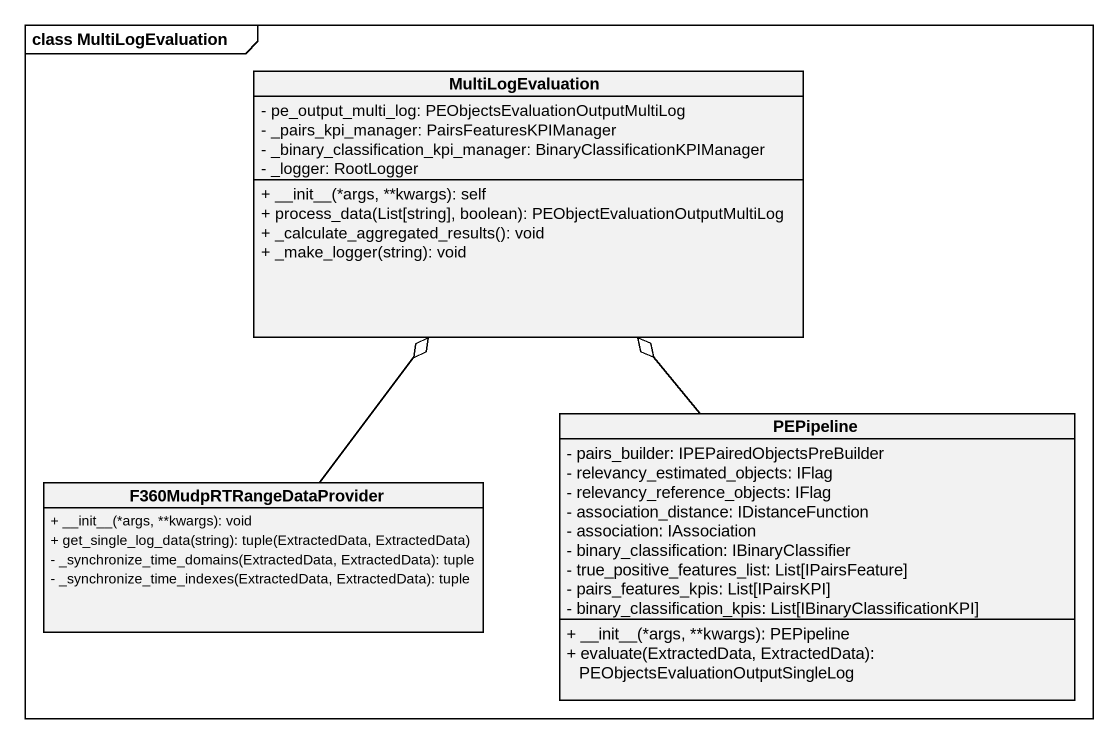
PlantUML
@startuml
mainframe class MultiLogEvaluation
hide circle
hide empty members
skinparam classAttributeIconSize 0
class MultiLogEvaluation {
  - pe_output_multi_log: PEObjectsEvaluationOutputMultiLog
  - _pairs_kpi_manager: PairsFeaturesKPIManager
  - _binary_classification_kpi_manager: BinaryClassificationKPIManager
  - _logger: RootLogger
  + ~__init~__(*args, **kwargs): self
  + process_data(List[string], boolean): PEObjectEvaluationOutputMultiLog
  + _calculate_aggregated_results(): void
  + _make_logger(string): void
}
class PEPipeline {
  - pairs_builder: IPEPairedObjectsPreBuilder
  - relevancy_estimated_objects: IFlag
  - relevancy_reference_objects: IFlag
  - association_distance: IDistanceFunction
  - association: IAssociation
  - binary_classification: IBinaryClassifier
  - true_positive_features_list: List[IPairsFeature]
  - pairs_features_kpis: List[IPairsKPI]
  - binary_classification_kpis: List[IBinaryClassificationKPI]
  + ~__init~__(*args, **kwargs): PEPipeline
  + evaluate(ExtractedData, ExtractedData): PEObjectsEvaluationOutputSingleLog
}
class F360MudpRTRangeDataProvider {
  + ~__init~__(*args, **kwargs): void
  + get_single_log_data(string): tuple(ExtractedData, ExtractedData)
  - _synchronize_time_domains(ExtractedData, ExtractedData): tuple
  - _synchronize_time_indexes(ExtractedData, ExtractedData): tuple
}
PEPipeline -up-o MultiLogEvaluation
F360MudpRTRangeDataProvider -up-o MultiLogEvaluation
@enduml
